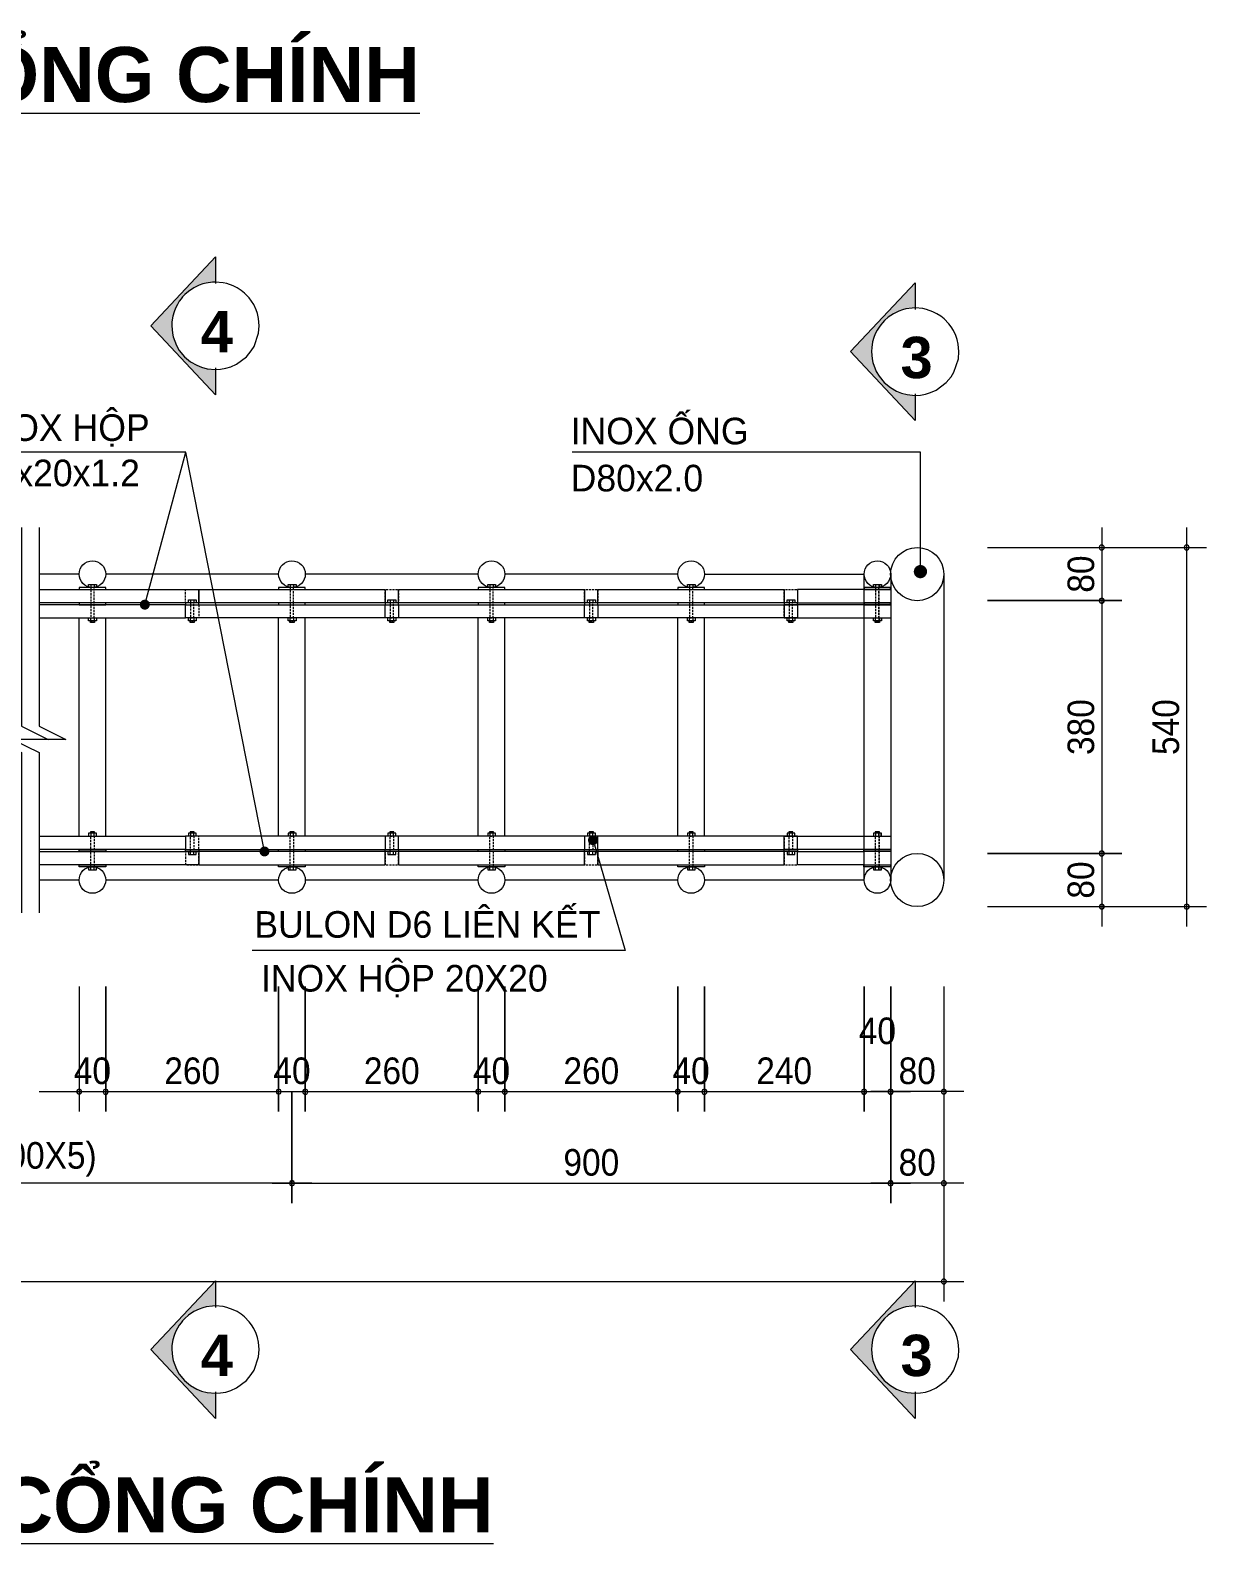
# Model space of a CAD drawing. Header units: millimetres. Extents: x 3688 to 22843, y 1964 to 12296.
# Drawn here: x 5950 to 7735, y 7579 to 9881 of the extents above; entities that cross this region are included whole.
import ezdxf

# ---------------------------------------------------------------- set-up
doc = ezdxf.new("R2010")
doc.units = ezdxf.units.MM
doc.linetypes.add('IMPORT-HIDDEN _9_', pattern=[4.6875, 3.125, -1.5625])
for name, color, linetype, lineweight in [('CTL_CHI TIET CONG XEP INOX_dwg-1', 7, 'Continuous', 18), ('dim', 7, 'Continuous', 18), ('hatch', 7, 'Continuous', 18), ('KHUNG CAT', 7, 'Continuous', 18), ('KT', 7, 'Continuous', 18), ('MANH-1', 7, 'IMPORT-HIDDEN _9_', 18), ('MAT-CAT', 7, 'Continuous', 18), ('NET CAT', 7, 'Continuous', 18), ('NOITHAT', 7, 'Continuous', 18), ('Text', 7, 'Continuous', 18)]:
    doc.layers.add(name, color=color, linetype=linetype, lineweight=lineweight)
doc.styles.add('Arial', font='arial.ttf', dxfattribs={"width": 0.9, "height": 40.380656})
doc.styles.add('VNI-Aptima', font='', dxfattribs={"height": 40.380656})
doc.styles.add('VNI-Helve_B', font='', dxfattribs={"height": 62.734234})
doc.styles.add('VNI-Helve_B_2', font='', dxfattribs={"height": 83.645646})
doc.styles.get('VNI-Aptima').set_extended_font_data('VNI-Aptima')
doc.styles.get('VNI-Helve_B').set_extended_font_data('VNI-Helve', bold=True)
doc.styles.get('VNI-Helve_B_2').set_extended_font_data('VNI-Helve', bold=True)

# ---------------------------------------------------------------- blocks, each defined once
blk = doc.blocks.new('CTL_CHI TIET CONG XEP INOX_dwg__DotSmall-2645543-CHI TIẾT CHUNG-CẤU TẠO CỔNG XẾP')
at = {"layer": 'dim'}
for start, end in [(0, 180), (180, 0)]:
    blk.add_arc((4502.1, 8270), 3.79, start, end, dxfattribs=at)
blk = doc.blocks.new('CTL_CHI TIET CONG XEP INOX_dwg__E2-2645546-CHI TIẾT CHUNG-CẤU TẠO CỔNG XẾP')
at = {"layer": 'KHUNG CAT', "flags": 128}
blk.add_lwpolyline([(7240.4, 7919.3), (7237.8, 7915.7), (7235, 7911.1), (7232.1, 7905.4), (7229.9, 7899.9), (7228.1, 7893.3), (7226.7, 7884.6), (7226.4, 7878.5), (7227.4, 7867.4), (7228.6, 7861.8), (7233.5, 7848.6), (7237.8, 7841.3), (7245.8, 7831.6), (7255, 7824), (7264.2, 7818.7), (7271.7, 7815.6), (7280.3, 7813.4), (7292.7, 7812.2), (7300.5, 7812.7), (7308.3, 7814.1), (7315.8, 7816.3), (7324.5, 7820.3), (7339.6, 7831.6), (7347.1, 7840.5), (7351.2, 7847.2), (7358.2, 7867.6), (7359.1, 7878.5), (7358.1, 7889.7), (7356.5, 7897), (7354.5, 7902.8), (7350.7, 7910.7), (7347.4, 7916.1), (7343.8, 7920.9), (7336.6, 7928.3), (7331.7, 7932.2), (7325.7, 7936.1), (7319.7, 7939.1), (7310.1, 7942.6), (7304.4, 7943.8), (7292.7, 7944.9), (7288.2, 7944.7), (7278.7, 7943.4), (7273.3, 7942), (7267.8, 7940), (7259.8, 7936.1), (7251.9, 7930.8), (7246.2, 7925.8), (7242.9, 7922.3)], close=True, dxfattribs=at)
blk = doc.blocks.new('CTL_CHI TIET CONG XEP INOX_dwg_mat cat 3-2645547-CHI TIẾT CHUNG-CẤU TẠO CỔNG XẾP')
at = {"layer": 'KHUNG CAT'}
blk.add_hatch(color=256, dxfattribs=at).paths.add_polyline_path([(7292.7, 7774), (7292.7, 7812.3), (7275.6, 7814.6), (7259, 7821.7), (7245.9, 7831.7), (7235.4, 7845.4), (7228.8, 7861.4), (7226.5, 7878.5), (7228.8, 7895.7), (7235.4, 7911.6), (7245.9, 7925.3), (7259.6, 7935.9), (7275.6, 7942.5), (7292.7, 7944.7), (7292.7, 7983.1), (7194.5, 7878.5), (7247.9, 7821.7)])
at = {"layer": 'KHUNG CAT', "flags": 128}
blk.add_lwpolyline([(7292.7, 7814.5), (7292.7, 7774), (7194.5, 7878.5), (7292.7, 7983.1), (7292.7, 7942.6)], dxfattribs=at)
blk.add_blockref('CTL_CHI TIET CONG XEP INOX_dwg__E2-2645546-CHI TIẾT CHUNG-CẤU TẠO CỔNG XẾP', (0, 0))
blk = doc.blocks.new('CTL_CHI TIET CONG XEP INOX_dwg-2643804-CHI TIẾT CHUNG-CẤU TẠO CỔNG XẾP')
at = {"layer": 'Text'}
for points in [[(7300.6, 9049.1), (7303.2, 9049.5), (7305.7, 9050.5), (7307.7, 9052.1), (7309.3, 9054.2), (7310.4, 9056.6), (7310.7, 9059.2), (7310.4, 9061.9), (7309.3, 9064.3), (7307.7, 9066.4), (7305.7, 9068), (7303.2, 9069), (7300.6, 9069.3), (7298, 9069), (7295.6, 9068), (7293.5, 9066.4), (7291.9, 9064.3), (7290.9, 9061.9), (7290.5, 9059.2), (7290.9, 9056.6), (7291.9, 9054.2), (7293.5, 9052.1), (7295.6, 9050.5), (7298, 9049.5)], [(6123.5, 9001.5), (6125.5, 9001.8), (6127.3, 9002.5), (6128.9, 9003.7), (6130.1, 9005.3), (6130.8, 9007.1), (6131.1, 9009.1), (6130.8, 9011.1), (6130.1, 9012.9), (6128.9, 9014.5), (6127.3, 9015.7), (6125.5, 9016.4), (6123.5, 9016.7), (6121.6, 9016.4), (6119.7, 9015.7), (6118.2, 9014.5), (6117, 9012.9), (6116.2, 9011.1), (6116, 9009.1), (6116.2, 9007.1), (6117, 9005.3), (6118.2, 9003.7), (6119.7, 9002.5), (6121.6, 9001.8)], [(6803.7, 8644.1), (6805.6, 8644.3), (6807.5, 8645.1), (6809, 8646.3), (6810.2, 8647.9), (6811, 8649.7), (6811.2, 8651.7), (6811, 8653.6), (6810.2, 8655.4), (6809, 8657), (6807.5, 8658.2), (6805.6, 8659), (6803.7, 8659.2), (6801.7, 8659), (6799.9, 8658.2), (6798.3, 8657), (6797.1, 8655.4), (6796.4, 8653.6), (6796.1, 8651.7), (6796.4, 8649.7), (6797.1, 8647.9), (6798.3, 8646.3), (6799.9, 8645.1), (6801.7, 8644.3)], [(6305.2, 8627), (6307.2, 8627.3), (6309, 8628), (6310.6, 8629.2), (6311.8, 8630.8), (6312.5, 8632.6), (6312.8, 8634.6), (6312.5, 8636.5), (6311.6, 8638.5), (6310.6, 8639.9), (6309, 8641.1), (6307.2, 8641.9), (6305.2, 8642.1), (6303.2, 8641.9), (6301.4, 8641.1), (6299.9, 8639.9), (6298.6, 8638.4), (6297.9, 8636.5), (6297.6, 8634.6), (6297.9, 8632.6), (6298.6, 8630.8), (6299.9, 8629.2), (6301.4, 8628), (6303.2, 8627.3)]]:
    blk.add_hatch(color=256, dxfattribs=at).paths.add_polyline_path(points)
at = {"layer": 'dim'}
for p, q in [((7575.9, 9126.2), (7575.9, 8984.9)), ((7704.8, 8520.5), (7704.8, 9126.2)), ((7575.9, 9045.4), (7575.9, 8601.3)), ((7575.9, 8661.8), (7575.9, 8520.5)), ((6023.8, 8429.5), (6023.8, 8239.7)), ((7336.2, 8429.5), (7336.2, 8239.7)), ((7336.2, 8292.2), (7336.2, 8100.7)), ((6033.9, 8270), (6357, 8270)), ((6336.8, 8270), (6659.8, 8270)), ((6639.7, 8270), (6962.7, 8270)), ((6942.5, 8270), (7245.4, 8270)), ((7184.8, 8270), (7285.7, 8270)), ((7366.5, 8270), (7225.2, 8270)), ((6377.2, 8131), (5400.6, 8131)), ((6316.6, 8131), (7285.7, 8131)), ((7366.5, 8131), (7225.2, 8131)), ((7336.2, 8131), (7336.2, 7951.5)), ((4363.7, 7981.8), (6229.6, 7981.8)), ((6229.9, 7981.8), (6230.8, 7981.8)), ((6230.8, 7981.8), (7291.5, 7981.8)), ((7291.8, 7981.8), (7292.7, 7981.8)), ((7292.7, 7981.8), (7366.5, 7981.8))]:
    blk.add_line(p, q, dxfattribs=at)
at = {"layer": 'dim', "flags": 128}
for points in [[(7402.3, 9095.9), (7606.2, 9095.9), (7735, 9095.9)], [(7402.3, 8550.8), (7606.2, 8550.8), (7735, 8550.8)], [(7255.5, 8292.2), (7255.5, 8100.7), (7255.5, 8252.3)], [(5963.3, 8270), (6023.8, 8270), (6064.2, 8270), (6124.8, 8270)], [(6266.1, 8270), (6326.7, 8270), (6367.1, 8270), (6427.7, 8270)], [(6569, 8270), (6629.6, 8270), (6669.9, 8270), (6730.5, 8270)], [(6871.8, 8270), (6932.4, 8270), (6972.8, 8270), (7033.4, 8270)]]:
    blk.add_lwpolyline(points, dxfattribs=at)
for points in [[(7606.2, 9015.2), (7402.3, 9015.2)], [(7606.2, 8631.5), (7402.3, 8631.5)], [(6064.2, 8239.7), (6064.2, 8429.5)], [(6326.7, 8239.7), (6326.7, 8429.5)], [(6367.1, 8239.7), (6367.1, 8429.5)], [(6629.6, 8239.7), (6629.6, 8429.5)], [(6669.9, 8239.7), (6669.9, 8429.5)], [(6932.4, 8239.7), (6932.4, 8429.5)], [(6972.8, 8239.7), (6972.8, 8429.5)], [(7215.1, 8239.7), (7215.1, 8429.5)], [(7255.5, 8239.7), (7255.5, 8429.5)], [(6346.9, 8100.7), (6346.9, 8270)]]:
    blk.add_lwpolyline(points, close=True, dxfattribs=at)
at = {"layer": 'hatch'}
for p, q in [((6041.5, 9039.8), (6041.5, 9035.3)), ((6046.6, 9039.8), (6046.6, 9035.3)), ((6344.4, 9039.8), (6344.4, 9035.3)), ((6349.4, 9039.8), (6349.4, 9035.3)), ((6647.2, 9039.8), (6647.2, 9035.3)), ((6652.3, 9039.8), (6652.3, 9035.3)), ((6950.1, 9039.8), (6950.1, 9035.3)), ((6955.1, 9039.8), (6955.1, 9035.3)), ((7232.5, 9039.8), (7232.5, 9035.3)), ((7232.7, 9039.8), (7232.7, 9035.3)), ((7237.5, 9039.8), (7237.5, 9035.3)), ((7237.8, 9039.8), (7237.8, 9035.3)), ((6192.9, 9016.6), (6192.9, 9012.1)), ((6198, 9016.6), (6198, 9012.1)), ((6495.8, 9016.6), (6495.8, 9012.1)), ((6500.8, 9016.6), (6500.8, 9012.1)), ((6798.6, 9016.6), (6798.6, 9012.1)), ((6803.7, 9016.6), (6803.7, 9012.1)), ((7101.5, 9016.6), (7101.5, 9012.1)), ((7106.5, 9016.6), (7106.5, 9012.1)), ((6192.9, 8630.1), (6192.9, 8634.6)), ((6198, 8630.1), (6198, 8634.6)), ((6495.8, 8630.1), (6495.8, 8634.6)), ((6500.8, 8630.1), (6500.8, 8634.6)), ((6798.6, 8630.1), (6798.6, 8634.6)), ((6803.7, 8630.1), (6803.7, 8634.6)), ((7101.5, 8630.1), (7101.5, 8634.6)), ((7106.5, 8630.1), (7106.5, 8634.6)), ((7214.8, 8634.6), (7214.8, 8637.6)), ((6041.5, 8606.9), (6041.5, 8611.4)), ((6046.6, 8606.9), (6046.6, 8611.4)), ((6344.4, 8606.9), (6344.4, 8611.4)), ((6349.4, 8606.9), (6349.4, 8611.4)), ((6647.2, 8606.9), (6647.2, 8611.4)), ((6652.3, 8606.9), (6652.3, 8611.4)), ((6950.1, 8606.9), (6950.1, 8611.4)), ((6955.1, 8606.9), (6955.1, 8611.4)), ((7232.5, 8606.9), (7232.5, 8611.4)), ((7232.7, 8606.9), (7232.7, 8611.4)), ((7237.5, 8606.9), (7237.5, 8611.4)), ((7237.8, 8606.9), (7237.8, 8611.4))]:
    blk.add_line(p, q, dxfattribs=at)
at = {"layer": 'hatch', "flags": 128}
for points in [[(6064.2, 9035.3), (6023.8, 9035.3), (6023.8, 9032.3), (6064.2, 9032.3)], [(6050.2, 9035.3), (6038.3, 9035.3), (6038.3, 9039.8), (6050.2, 9039.8)], [(6367.1, 9035.3), (6326.7, 9035.3), (6326.7, 9032.3), (6367.1, 9032.3)], [(6353.1, 9035.3), (6341.2, 9035.3), (6341.2, 9039.8), (6353.1, 9039.8)], [(6669.9, 9035.3), (6629.6, 9035.3), (6629.6, 9032.3), (6669.9, 9032.3)], [(6655.9, 9035.3), (6644.1, 9035.3), (6644.1, 9039.8), (6655.9, 9039.8)], [(6972.8, 9035.3), (6932.4, 9035.3), (6932.4, 9032.3), (6972.8, 9032.3)], [(6958.8, 9035.3), (6946.9, 9035.3), (6946.9, 9039.8), (6958.8, 9039.8)], [(7255.2, 9035.3), (7214.8, 9035.3), (7214.8, 9032.3), (7255.2, 9032.3)], [(7255.5, 9035.3), (7215.1, 9035.3), (7215.1, 9032.3), (7255.5, 9032.3)], [(7241.2, 9035.3), (7229.3, 9035.3), (7229.3, 9039.8), (7241.2, 9039.8)], [(7241.4, 9035.3), (7229.6, 9035.3), (7229.6, 9039.8), (7241.4, 9039.8)], [(6064.2, 9012.1), (6023.8, 9012.1), (6023.8, 9009.1), (6064.2, 9009.1)], [(6205.5, 9012.1), (6185.3, 9012.1), (6185.3, 9009.1), (6205.5, 9009.1)], [(6201.6, 9012.1), (6189.7, 9012.1), (6189.7, 9016.6), (6201.6, 9016.6)], [(6367.1, 9012.1), (6326.7, 9012.1), (6326.7, 9009.1), (6367.1, 9009.1)], [(6508.4, 9012.1), (6488.2, 9012.1), (6488.2, 9009.1), (6508.4, 9009.1)], [(6504.5, 9012.1), (6492.6, 9012.1), (6492.6, 9016.6), (6504.5, 9016.6)], [(6669.9, 9012.1), (6629.6, 9012.1), (6629.6, 9009.1), (6669.9, 9009.1)], [(6811.2, 9012.1), (6791, 9012.1), (6791, 9009.1), (6811.2, 9009.1)], [(6807.3, 9012.1), (6795.4, 9012.1), (6795.4, 9016.6), (6807.3, 9016.6)], [(6972.8, 9012.1), (6932.4, 9012.1), (6932.4, 9009.1), (6972.8, 9009.1)], [(7114.1, 9012.1), (7093.9, 9012.1), (7093.9, 9009.1), (7114.1, 9009.1)], [(7110.2, 9012.1), (7098.3, 9012.1), (7098.3, 9016.6), (7110.2, 9016.6)], [(7255.2, 9012.1), (7214.8, 9012.1), (7214.8, 9009.1), (7255.2, 9009.1)], [(7255.5, 9012.1), (7215.1, 9012.1), (7215.1, 9009.1), (7255.5, 9009.1)], [(6064.2, 8634.6), (6023.8, 8634.6), (6023.8, 8637.6), (6064.2, 8637.6)], [(6205.5, 8634.6), (6185.3, 8634.6), (6185.3, 8637.6), (6205.5, 8637.6)], [(6201.6, 8634.6), (6189.7, 8634.6), (6189.7, 8630.1), (6201.6, 8630.1)], [(6367.1, 8634.6), (6326.7, 8634.6), (6326.7, 8637.6), (6367.1, 8637.6)], [(6508.4, 8634.6), (6488.2, 8634.6), (6488.2, 8637.6), (6508.4, 8637.6)], [(6504.5, 8634.6), (6492.6, 8634.6), (6492.6, 8630.1), (6504.5, 8630.1)], [(6669.9, 8634.6), (6629.6, 8634.6), (6629.6, 8637.6), (6669.9, 8637.6)], [(6811.2, 8634.6), (6791, 8634.6), (6791, 8637.6), (6811.2, 8637.6)], [(6807.3, 8634.6), (6795.4, 8634.6), (6795.4, 8630.1), (6807.3, 8630.1)], [(6972.8, 8634.6), (6932.4, 8634.6), (6932.4, 8637.6), (6972.8, 8637.6)], [(7114.1, 8634.6), (7093.9, 8634.6), (7093.9, 8637.6), (7114.1, 8637.6)], [(7110.2, 8634.6), (7098.3, 8634.6), (7098.3, 8630.1), (7110.2, 8630.1)], [(7255.5, 8634.6), (7215.1, 8634.6), (7215.1, 8637.6), (7255.5, 8637.6)], [(6064.2, 8611.4), (6023.8, 8611.4), (6023.8, 8614.4), (6064.2, 8614.4)], [(6050.2, 8611.4), (6038.3, 8611.4), (6038.3, 8606.9), (6050.2, 8606.9)], [(6367.1, 8611.4), (6326.7, 8611.4), (6326.7, 8614.4), (6367.1, 8614.4)], [(6353.1, 8611.4), (6341.2, 8611.4), (6341.2, 8606.9), (6353.1, 8606.9)], [(6669.9, 8611.4), (6629.6, 8611.4), (6629.6, 8614.4), (6669.9, 8614.4)], [(6655.9, 8611.4), (6644.1, 8611.4), (6644.1, 8606.9), (6655.9, 8606.9)], [(6972.8, 8611.4), (6932.4, 8611.4), (6932.4, 8614.4), (6972.8, 8614.4)], [(6958.8, 8611.4), (6946.9, 8611.4), (6946.9, 8606.9), (6958.8, 8606.9)], [(7255.2, 8611.4), (7214.8, 8611.4), (7214.8, 8614.4), (7255.2, 8614.4)], [(7255.5, 8611.4), (7215.1, 8611.4), (7215.1, 8614.4), (7255.5, 8614.4)], [(7241.2, 8611.4), (7229.3, 8611.4), (7229.3, 8606.9), (7241.2, 8606.9)], [(7241.4, 8611.4), (7229.6, 8611.4), (7229.6, 8606.9), (7241.4, 8606.9)]]:
    blk.add_lwpolyline(points, close=True, dxfattribs=at)
at = {"layer": 'KHUNG CAT', "flags": 128}
for points in [[(5936.4, 9126), (5936.4, 8824.9), (5976.8, 8804.7), (5896, 8804.7), (5936.4, 8784.5), (5936.4, 8541.4)], [(5963.3, 9126), (5963.3, 8824.9), (6003.7, 8804.7), (5922.9, 8804.7), (5963.3, 8784.5), (5963.3, 8541.4)]]:
    blk.add_lwpolyline(points, dxfattribs=at)
at = {"layer": 'MANH-1', "flags": 128}
for points in [[(6046.6, 9035.3), (6041.5, 9035.3), (6041.5, 8988.9), (6046.6, 8988.9)], [(6205.5, 9012.1), (6185.3, 9012.1), (6185.3, 9032.3), (6205.5, 9032.3)], [(6349.4, 9035.3), (6344.4, 9035.3), (6344.4, 8988.9), (6349.4, 8988.9)], [(6508.4, 9012.1), (6488.2, 9012.1), (6488.2, 9032.3), (6508.4, 9032.3)], [(6652.3, 9035.3), (6647.2, 9035.3), (6647.2, 8988.9), (6652.3, 8988.9)], [(6811.2, 9012.1), (6791, 9012.1), (6791, 9032.3), (6811.2, 9032.3)], [(6955.1, 9035.3), (6950.1, 9035.3), (6950.1, 8988.9), (6955.1, 8988.9)], [(7114.1, 9012.1), (7093.9, 9012.1), (7093.9, 9032.3), (7114.1, 9032.3)], [(7237.5, 9035.3), (7232.5, 9035.3), (7232.5, 8988.9), (7237.5, 8988.9)], [(7237.8, 9035.3), (7232.7, 9035.3), (7232.7, 8988.9), (7237.8, 8988.9)], [(6205.5, 8988.9), (6185.3, 8988.9), (6185.3, 9009.1), (6205.5, 9009.1)], [(6198, 9012.1), (6192.9, 9012.1), (6192.9, 8988.9), (6198, 8988.9)], [(6508.4, 8988.9), (6488.2, 8988.9), (6488.2, 9009.1), (6508.4, 9009.1)], [(6500.8, 9012.1), (6495.8, 9012.1), (6495.8, 8988.9), (6500.8, 8988.9)], [(6811.2, 8988.9), (6791, 8988.9), (6791, 9009.1), (6811.2, 9009.1)], [(6803.7, 9012.1), (6798.6, 9012.1), (6798.6, 8988.9), (6803.7, 8988.9)], [(7114.1, 8988.9), (7093.9, 8988.9), (7093.9, 9009.1), (7114.1, 9009.1)], [(7106.5, 9012.1), (7101.5, 9012.1), (7101.5, 8988.9), (7106.5, 8988.9)], [(6046.6, 8611.4), (6041.5, 8611.4), (6041.5, 8657.8), (6046.6, 8657.8)], [(6205.5, 8657.8), (6185.3, 8657.8), (6185.3, 8637.6), (6205.5, 8637.6)], [(6198, 8634.6), (6192.9, 8634.6), (6192.9, 8657.8), (6198, 8657.8)], [(6349.4, 8611.4), (6344.4, 8611.4), (6344.4, 8657.8), (6349.4, 8657.8)], [(6508.4, 8657.8), (6488.2, 8657.8), (6488.2, 8637.6), (6508.4, 8637.6)], [(6500.8, 8634.6), (6495.8, 8634.6), (6495.8, 8657.8), (6500.8, 8657.8)], [(6652.3, 8611.4), (6647.2, 8611.4), (6647.2, 8657.8), (6652.3, 8657.8)], [(6811.2, 8657.8), (6791, 8657.8), (6791, 8637.6), (6811.2, 8637.6)], [(6803.7, 8634.6), (6798.6, 8634.6), (6798.6, 8657.8), (6803.7, 8657.8)], [(6955.1, 8611.4), (6950.1, 8611.4), (6950.1, 8657.8), (6955.1, 8657.8)], [(7114.1, 8657.8), (7093.9, 8657.8), (7093.9, 8637.6), (7114.1, 8637.6)], [(7106.5, 8634.6), (7101.5, 8634.6), (7101.5, 8657.8), (7106.5, 8657.8)], [(7237.5, 8611.4), (7232.5, 8611.4), (7232.5, 8657.8), (7237.5, 8657.8)], [(7237.8, 8611.4), (7232.7, 8611.4), (7232.7, 8657.8), (7237.8, 8657.8)], [(6205.5, 8634.6), (6185.3, 8634.6), (6185.3, 8614.4), (6205.5, 8614.4)], [(6508.4, 8634.6), (6488.2, 8634.6), (6488.2, 8614.4), (6508.4, 8614.4)], [(6811.2, 8634.6), (6791, 8634.6), (6791, 8614.4), (6811.2, 8614.4)], [(7114.1, 8634.6), (7093.9, 8634.6), (7093.9, 8614.4), (7114.1, 8614.4)]]:
    blk.add_lwpolyline(points, close=True, dxfattribs=at)
at = {"layer": 'MAT-CAT'}
for p, q in [((6023.8, 9055.5), (5963.3, 9055.5)), ((6326.7, 9055.5), (6064.2, 9055.5)), ((6629.6, 9055.5), (6367.1, 9055.5)), ((6932.4, 9055.5), (6669.9, 9055.5)), ((6972.8, 9055.5), (7215.1, 9055.5)), ((7214.8, 9055.5), (7214.8, 8591.2)), ((7255.5, 9055.5), (7255.5, 8591.2)), ((7336.2, 9055.5), (7336.2, 8591.2)), ((6023.8, 8657.8), (6023.8, 8988.9)), ((6064.2, 8657.8), (6064.2, 8988.9)), ((6326.7, 8657.8), (6326.7, 8988.9)), ((6367.1, 8657.8), (6367.1, 8988.9)), ((6629.6, 8657.8), (6629.6, 8988.9)), ((6669.9, 8657.8), (6669.9, 8988.9)), ((6932.4, 8657.8), (6932.4, 8988.9)), ((6972.8, 8657.8), (6972.8, 8988.9)), ((6023.8, 8591.2), (5963.3, 8591.2)), ((6326.7, 8591.2), (6064.2, 8591.2)), ((6629.6, 8591.2), (6367.1, 8591.2)), ((6932.4, 8591.2), (6669.9, 8591.2)), ((7215.1, 8591.2), (6972.8, 8591.2))]:
    blk.add_line(p, q, dxfattribs=at)
at = {"layer": 'MAT-CAT', "flags": 128}
for points in [[(5963.3, 9032.3), (6205.5, 9032.3), (6488.2, 9032.3), (6488.2, 9012.1), (6205.5, 9012.1), (6205.5, 9032.3), (6205.5, 9012.1), (5963.3, 9012.1)], [(7255.5, 9032.3), (7114.1, 9032.3), (7114.1, 9012.1), (7255.5, 9012.1)], [(5963.3, 8988.9), (6185.3, 8988.9), (6185.3, 9009.1), (6508.4, 9009.1), (6508.4, 8988.9), (6185.3, 8988.9), (6185.3, 9009.1), (5963.3, 9009.1)], [(7255.5, 9009.1), (7093.9, 9009.1), (7093.9, 8988.9), (7255.5, 8988.9)], [(5963.3, 8657.8), (6185.3, 8657.8), (6185.3, 8637.6), (6508.4, 8637.6), (6508.4, 8657.8), (6185.3, 8657.8), (6185.3, 8637.6), (5963.3, 8637.6)], [(5963.3, 8634.6), (6205.5, 8634.6), (6205.5, 8614.4), (6488.2, 8614.4), (6488.2, 8634.6), (6205.5, 8634.6), (6205.5, 8614.4), (5963.3, 8614.4)], [(7214.8, 8614.4), (7114.1, 8614.4), (7114.1, 8634.6), (7214.8, 8634.6)]]:
    blk.add_lwpolyline(points, dxfattribs=at)
for points in [[(6508.4, 9032.3), (6791, 9032.3), (6791, 9012.1), (6508.4, 9012.1)], [(6811.2, 9032.3), (7093.9, 9032.3), (7093.9, 9012.1), (6811.2, 9012.1)], [(6488.2, 9009.1), (6811.2, 9009.1), (6811.2, 8988.9), (6488.2, 8988.9)], [(6791, 9009.1), (7114.1, 9009.1), (7114.1, 8988.9), (6791, 8988.9)], [(6488.2, 8637.6), (6811.2, 8637.6), (6811.2, 8657.8), (6488.2, 8657.8)], [(6791, 8637.6), (7114.1, 8637.6), (7114.1, 8657.8), (6791, 8657.8)], [(7255.5, 8637.6), (7093.9, 8637.6), (7093.9, 8657.8), (7255.5, 8657.8)], [(6508.4, 8614.4), (6791, 8614.4), (6791, 8634.6), (6508.4, 8634.6)], [(6811.2, 8614.4), (7093.9, 8614.4), (7093.9, 8634.6), (6811.2, 8634.6)]]:
    blk.add_lwpolyline(points, close=True, dxfattribs=at)
at = {"layer": 'NET CAT'}
for centre, radius in [((7295.8, 9055.5), 40.4), ((6044, 9055.5), 20.2), ((6346.9, 9055.5), 20.2), ((6649.7, 9055.5), 20.2), ((6952.6, 9055.5), 20.2), ((7235.3, 9055.5), 20.2), ((7295.8, 8591.2), 40.4), ((6044, 8591.2), 20.2), ((6346.9, 8591.2), 20.2), ((6649.7, 8591.2), 20.2), ((6952.6, 8591.2), 20.2), ((7235.3, 8591.2), 20.2)]:
    blk.add_circle(centre, radius, dxfattribs=at)
at = {"layer": 'NOITHAT'}
for p, q in [((6047.2, 8984.5), (6041, 8984.5)), ((6198.6, 8984.5), (6192.4, 8984.5)), ((6350, 8984.5), (6343.8, 8984.5)), ((6501.4, 8984.5), (6495.2, 8984.5)), ((6652.9, 8984.5), (6646.7, 8984.5)), ((6804.3, 8984.5), (6798.1, 8984.5)), ((6955.7, 8984.5), (6949.5, 8984.5)), ((7107.1, 8984.5), (7100.9, 8984.5)), ((7238.2, 8984.5), (7231.9, 8984.5)), ((7238.4, 8984.5), (7232.2, 8984.5)), ((6047.2, 8662.2), (6041, 8662.2)), ((6198.6, 8662.2), (6192.4, 8662.2)), ((6350, 8662.2), (6343.8, 8662.2)), ((6501.4, 8662.2), (6495.2, 8662.2)), ((6652.9, 8662.2), (6646.7, 8662.2)), ((6804.3, 8662.2), (6798.1, 8662.2)), ((6955.7, 8662.2), (6949.5, 8662.2)), ((7107.1, 8662.2), (7100.9, 8662.2)), ((7238.2, 8662.2), (7231.9, 8662.2)), ((7238.4, 8662.2), (7232.2, 8662.2))]:
    blk.add_line(p, q, dxfattribs=at)
at = {"layer": 'NOITHAT', "flags": 128}
for points in [[(6046.6, 8988.9), (6046.6, 8984.5), (6044.6, 8984.5), (6044.6, 8982.2), (6041, 8982.2), (6041, 8984.5), (6038.3, 8984.5), (6038.3, 8988.9)], [(6050.2, 8988.9), (6050.2, 8984.5), (6047.2, 8984.5), (6047.2, 8982.2), (6042.7, 8982.2), (6042.7, 8984.5), (6041.5, 8984.5), (6041.5, 8988.9)], [(6198, 8988.9), (6198, 8984.5), (6196, 8984.5), (6196, 8982.2), (6192.4, 8982.2), (6192.4, 8984.5), (6189.7, 8984.5), (6189.7, 8988.9)], [(6201.6, 8988.9), (6201.6, 8984.5), (6198.6, 8984.5), (6198.6, 8982.2), (6194.1, 8982.2), (6194.1, 8984.5), (6192.9, 8984.5), (6192.9, 8988.9)], [(6349.4, 8988.9), (6349.4, 8984.5), (6347.5, 8984.5), (6347.5, 8982.2), (6343.8, 8982.2), (6343.8, 8984.5), (6341.2, 8984.5), (6341.2, 8988.9)], [(6353.1, 8988.9), (6353.1, 8984.5), (6350, 8984.5), (6350, 8982.2), (6345.5, 8982.2), (6345.5, 8984.5), (6344.4, 8984.5), (6344.4, 8988.9)], [(6500.8, 8988.9), (6500.8, 8984.5), (6498.9, 8984.5), (6498.9, 8982.2), (6495.2, 8982.2), (6495.2, 8984.5), (6492.6, 8984.5), (6492.6, 8988.9)], [(6504.5, 8988.9), (6504.5, 8984.5), (6501.4, 8984.5), (6501.4, 8982.2), (6496.9, 8982.2), (6496.9, 8984.5), (6495.8, 8984.5), (6495.8, 8988.9)], [(6652.3, 8988.9), (6652.3, 8984.5), (6650.3, 8984.5), (6650.3, 8982.2), (6646.7, 8982.2), (6646.7, 8984.5), (6644.1, 8984.5), (6644.1, 8988.9)], [(6655.9, 8988.9), (6655.9, 8984.5), (6652.9, 8984.5), (6652.9, 8982.2), (6648.4, 8982.2), (6648.4, 8984.5), (6647.2, 8984.5), (6647.2, 8988.9)], [(6803.7, 8988.9), (6803.7, 8984.5), (6801.7, 8984.5), (6801.7, 8982.2), (6798.1, 8982.2), (6798.1, 8984.5), (6795.4, 8984.5), (6795.4, 8988.9)], [(6807.3, 8988.9), (6807.3, 8984.5), (6804.3, 8984.5), (6804.3, 8982.2), (6799.8, 8982.2), (6799.8, 8984.5), (6798.6, 8984.5), (6798.6, 8988.9)], [(6955.1, 8988.9), (6955.1, 8984.5), (6953.2, 8984.5), (6953.2, 8982.2), (6949.5, 8982.2), (6949.5, 8984.5), (6946.9, 8984.5), (6946.9, 8988.9)], [(6958.8, 8988.9), (6958.8, 8984.5), (6955.7, 8984.5), (6955.7, 8982.2), (6951.2, 8982.2), (6951.2, 8984.5), (6950.1, 8984.5), (6950.1, 8988.9)], [(7106.5, 8988.9), (7106.5, 8984.5), (7104.6, 8984.5), (7104.6, 8982.2), (7100.9, 8982.2), (7100.9, 8984.5), (7098.3, 8984.5), (7098.3, 8988.9)], [(7110.2, 8988.9), (7110.2, 8984.5), (7107.1, 8984.5), (7107.1, 8982.2), (7102.6, 8982.2), (7102.6, 8984.5), (7101.5, 8984.5), (7101.5, 8988.9)], [(7237.5, 8988.9), (7237.5, 8984.5), (7235.6, 8984.5), (7235.6, 8982.2), (7231.9, 8982.2), (7231.9, 8984.5), (7229.3, 8984.5), (7229.3, 8988.9)], [(7237.8, 8988.9), (7237.8, 8984.5), (7235.8, 8984.5), (7235.8, 8982.2), (7232.2, 8982.2), (7232.2, 8984.5), (7229.6, 8984.5), (7229.6, 8988.9)], [(7241.2, 8988.9), (7241.2, 8984.5), (7238.2, 8984.5), (7238.2, 8982.2), (7233.7, 8982.2), (7233.7, 8984.5), (7232.5, 8984.5), (7232.5, 8988.9)], [(7241.4, 8988.9), (7241.4, 8984.5), (7238.4, 8984.5), (7238.4, 8982.2), (7233.9, 8982.2), (7233.9, 8984.5), (7232.7, 8984.5), (7232.7, 8988.9)], [(6046.6, 8657.8), (6046.6, 8662.2), (6044.6, 8662.2), (6044.6, 8664.5), (6041, 8664.5), (6041, 8662.2), (6038.3, 8662.2), (6038.3, 8657.8)], [(6050.2, 8657.8), (6050.2, 8662.2), (6047.2, 8662.2), (6047.2, 8664.5), (6042.7, 8664.5), (6042.7, 8662.2), (6041.5, 8662.2), (6041.5, 8657.8)], [(6198, 8657.8), (6198, 8662.2), (6196, 8662.2), (6196, 8664.5), (6192.4, 8664.5), (6192.4, 8662.2), (6189.7, 8662.2), (6189.7, 8657.8)], [(6201.6, 8657.8), (6201.6, 8662.2), (6198.6, 8662.2), (6198.6, 8664.5), (6194.1, 8664.5), (6194.1, 8662.2), (6192.9, 8662.2), (6192.9, 8657.8)], [(6349.4, 8657.8), (6349.4, 8662.2), (6347.5, 8662.2), (6347.5, 8664.5), (6343.8, 8664.5), (6343.8, 8662.2), (6341.2, 8662.2), (6341.2, 8657.8)], [(6353.1, 8657.8), (6353.1, 8662.2), (6350, 8662.2), (6350, 8664.5), (6345.5, 8664.5), (6345.5, 8662.2), (6344.4, 8662.2), (6344.4, 8657.8)], [(6500.8, 8657.8), (6500.8, 8662.2), (6498.9, 8662.2), (6498.9, 8664.5), (6495.2, 8664.5), (6495.2, 8662.2), (6492.6, 8662.2), (6492.6, 8657.8)], [(6504.5, 8657.8), (6504.5, 8662.2), (6501.4, 8662.2), (6501.4, 8664.5), (6496.9, 8664.5), (6496.9, 8662.2), (6495.8, 8662.2), (6495.8, 8657.8)], [(6652.3, 8657.8), (6652.3, 8662.2), (6650.3, 8662.2), (6650.3, 8664.5), (6646.7, 8664.5), (6646.7, 8662.2), (6644.1, 8662.2), (6644.1, 8657.8)], [(6655.9, 8657.8), (6655.9, 8662.2), (6652.9, 8662.2), (6652.9, 8664.5), (6648.4, 8664.5), (6648.4, 8662.2), (6647.2, 8662.2), (6647.2, 8657.8)], [(6803.7, 8657.8), (6803.7, 8662.2), (6801.7, 8662.2), (6801.7, 8664.5), (6798.1, 8664.5), (6798.1, 8662.2), (6795.4, 8662.2), (6795.4, 8657.8)], [(6807.3, 8657.8), (6807.3, 8662.2), (6804.3, 8662.2), (6804.3, 8664.5), (6799.8, 8664.5), (6799.8, 8662.2), (6798.6, 8662.2), (6798.6, 8657.8)], [(6955.1, 8657.8), (6955.1, 8662.2), (6953.2, 8662.2), (6953.2, 8664.5), (6949.5, 8664.5), (6949.5, 8662.2), (6946.9, 8662.2), (6946.9, 8657.8)], [(6958.8, 8657.8), (6958.8, 8662.2), (6955.7, 8662.2), (6955.7, 8664.5), (6951.2, 8664.5), (6951.2, 8662.2), (6950.1, 8662.2), (6950.1, 8657.8)], [(7106.5, 8657.8), (7106.5, 8662.2), (7104.6, 8662.2), (7104.6, 8664.5), (7100.9, 8664.5), (7100.9, 8662.2), (7098.3, 8662.2), (7098.3, 8657.8)], [(7110.2, 8657.8), (7110.2, 8662.2), (7107.1, 8662.2), (7107.1, 8664.5), (7102.6, 8664.5), (7102.6, 8662.2), (7101.5, 8662.2), (7101.5, 8657.8)], [(7237.5, 8657.8), (7237.5, 8662.2), (7235.6, 8662.2), (7235.6, 8664.5), (7231.9, 8664.5), (7231.9, 8662.2), (7229.3, 8662.2), (7229.3, 8657.8)], [(7237.8, 8657.8), (7237.8, 8662.2), (7235.8, 8662.2), (7235.8, 8664.5), (7232.2, 8664.5), (7232.2, 8662.2), (7229.6, 8662.2), (7229.6, 8657.8)], [(7241.2, 8657.8), (7241.2, 8662.2), (7238.2, 8662.2), (7238.2, 8664.5), (7233.7, 8664.5), (7233.7, 8662.2), (7232.5, 8662.2), (7232.5, 8657.8)], [(7241.4, 8657.8), (7241.4, 8662.2), (7238.4, 8662.2), (7238.4, 8664.5), (7233.9, 8664.5), (7233.9, 8662.2), (7232.7, 8662.2), (7232.7, 8657.8)]]:
    blk.add_lwpolyline(points, dxfattribs=at)
at = {"layer": 'Text'}
blk.add_line((6303.7, 8642), (6186, 9240.5), dxfattribs=at)
at = {"layer": 'Text', "flags": 128}
for points in [[(6125.5, 9016.4), (6186, 9240.5), (5879.4, 9240.5)], [(7300.6, 9069.3), (7300.6, 9240.5), (6772.1, 9240.5)], [(6805.8, 8644.4), (6852.5, 8484.2), (6286.6, 8484.2)]]:
    blk.add_lwpolyline(points, dxfattribs=at)
for name, p in [('CTL_CHI TIET CONG XEP INOX_dwg_mat cat 3-2645547-CHI TIẾT CHUNG-CẤU TẠO CỔNG XẾP', (-1061.9, 1553.8)), ('CTL_CHI TIET CONG XEP INOX_dwg_mat cat 3-2645547-CHI TIẾT CHUNG-CẤU TẠO CỔNG XẾP', (0, 1514.6)), ('CTL_CHI TIET CONG XEP INOX_dwg__DotSmall-2645543-CHI TIẾT CHUNG-CẤU TẠO CỔNG XẾP', (1521.8, 0)), ('CTL_CHI TIET CONG XEP INOX_dwg__DotSmall-2645543-CHI TIẾT CHUNG-CẤU TẠO CỔNG XẾP', (1824.6, 0)), ('CTL_CHI TIET CONG XEP INOX_dwg__DotSmall-2645543-CHI TIẾT CHUNG-CẤU TẠO CỔNG XẾP', (1824.6, 0)), ('CTL_CHI TIET CONG XEP INOX_dwg__DotSmall-2645543-CHI TIẾT CHUNG-CẤU TẠO CỔNG XẾP', (2127.5, 0)), ('CTL_CHI TIET CONG XEP INOX_dwg__DotSmall-2645543-CHI TIẾT CHUNG-CẤU TẠO CỔNG XẾP', (2127.5, 0)), ('CTL_CHI TIET CONG XEP INOX_dwg__DotSmall-2645543-CHI TIẾT CHUNG-CẤU TẠO CỔNG XẾP', (2430.3, 0)), ('CTL_CHI TIET CONG XEP INOX_dwg__DotSmall-2645543-CHI TIẾT CHUNG-CẤU TẠO CỔNG XẾP', (2430.3, 0)), ('CTL_CHI TIET CONG XEP INOX_dwg__DotSmall-2645543-CHI TIẾT CHUNG-CẤU TẠO CỔNG XẾP', (2713, 0)), ('CTL_CHI TIET CONG XEP INOX_dwg__DotSmall-2645543-CHI TIẾT CHUNG-CẤU TẠO CỔNG XẾP', (2753.4, 0)), ('CTL_CHI TIET CONG XEP INOX_dwg__DotSmall-2645543-CHI TIẾT CHUNG-CẤU TẠO CỔNG XẾP', (2834.1, 0)), ('CTL_CHI TIET CONG XEP INOX_dwg__DotSmall-2645543-CHI TIẾT CHUNG-CẤU TẠO CỔNG XẾP', (1844.8, -139)), ('CTL_CHI TIET CONG XEP INOX_dwg__DotSmall-2645543-CHI TIẾT CHUNG-CẤU TẠO CỔNG XẾP', (2753.4, -139)), ('CTL_CHI TIET CONG XEP INOX_dwg__DotSmall-2645543-CHI TIẾT CHUNG-CẤU TẠO CỔNG XẾP', (2834.1, -139)), ('CTL_CHI TIET CONG XEP INOX_dwg_mat cat 3-2645547-CHI TIẾT CHUNG-CẤU TẠO CỔNG XẾP', (-1061.9, 0)), ('CTL_CHI TIET CONG XEP INOX_dwg_mat cat 3-2645547-CHI TIẾT CHUNG-CẤU TẠO CỔNG XẾP', (0, 0)), ('CTL_CHI TIET CONG XEP INOX_dwg__DotSmall-2645543-CHI TIẾT CHUNG-CẤU TẠO CỔNG XẾP', (2834.1, -288.2))]:
    blk.add_blockref(name, p)
for p, rotation in [((15845.8, 4593.8), 90), ((15974.7, 4593.8), 90), ((-694.1, 13517.2), 270), ((15845.8, 4513.1), 90), ((-694.1, 13133.6), 270), ((15845.8, 4129.5), 90), ((-694.1, 13052.9), 270), ((-565.2, 13052.9), 270), ((10566.3, 16539.9), 180), ((10566.3, 16539.9), 180), ((10869.2, 16539.9), 180), ((10869.2, 16539.9), 180), ((11172, 16539.9), 180), ((11172, 16539.9), 180), ((11474.9, 16539.9), 180), ((11474.9, 16539.9), 180), ((11717.2, 16539.9), 180), ((11757.5, 16539.9), 180), ((10849, 16400.9), 180), ((11757.5, 16400.9), 180)]:
    blk.add_blockref('CTL_CHI TIET CONG XEP INOX_dwg__DotSmall-2645543-CHI TIẾT CHUNG-CẤU TẠO CỔNG XẾP', p, dxfattribs=dict(rotation=rotation))
at = {"layer": 'dim', "char_height": 40.38, "attachment_point": 2, "rotation": 90, "line_spacing_factor": 0.941778, "style": 'Arial'}
for s, insert, width in [('80', (7523.9, 9055.5), 67.236), ('380', (7523.9, 8823.3), 100.854), ('540', (7652.8, 8823.3), 100.854), ('80', (7523.9, 8591.2), 67.236)]:
    blk.add_mtext(s, dxfattribs=dict(at, insert=insert, width=width))
at = {"layer": 'dim', "attachment_point": 2, "line_spacing_factor": 0.941778, "style": 'Arial'}
for s, insert, char_height, width in [('40', (7235.3, 8382.5), 40.38, 67.236), ('40', (6044, 8321.9), 40.38, 67.236), ('260', (6195.5, 8321.9), 40.38, 100.854), ('40', (6346.9, 8321.9), 40.38, 67.236), ('260', (6498.3, 8321.9), 40.38, 100.854), ('40', (6649.7, 8321.9), 40.38, 67.236), ('260', (6801.2, 8321.9), 40.38, 100.854), ('40', (6952.6, 8321.9), 40.38, 67.236), ('240', (7093.9, 8321.9), 40.38, 100.854), ('80', (7295.8, 8321.9), 40.38, 67.236), ('4500=(900X5)', (5888.9, 8193.5), 40.381, 383.64), ('900', (6801.2, 8182.9), 40.38, 100.854), ('80', (7295.8, 8182.9), 40.38, 67.236)]:
    blk.add_mtext(s, dxfattribs=dict(at, insert=insert, char_height=char_height, width=width))
at = {"layer": 'KHUNG CAT', "char_height": 62.734, "width": 57.922, "attachment_point": 2, "line_spacing_factor": 1.129267, "style": 'VNI-Helve_B'}
for s, insert in [('\\fVNI-Helve|b1|i0|c0|p2|;4', (6232.8, 9454.9)), ('\\fVNI-Helve|b1|i0|c0|p2|;3', (7294.8, 9415.7)), ('\\fVNI-Helve|b1|i0|c0|p2|;4', (6232.8, 7901.1)), ('\\fVNI-Helve|b1|i0|c0|p2|;3', (7294.8, 7901.1))]:
    blk.add_mtext(s, dxfattribs=dict(at, insert=insert))
at = {"layer": 'KT', "char_height": 83.646, "attachment_point": 1, "line_spacing_factor": 1.129267, "style": 'VNI-Helve_B_2'}
for s, insert, width in [('\\LMAËT ÑÖÙNG CÖÛA COÅNG CHÍNH', (4815.2, 9855.5), 2038.613), ('\\LMAËT BAÈNG CÖÛA COÅNG CHÍNH', (4939.7, 7684.8), 2036.497)]:
    blk.add_mtext(s, dxfattribs=dict(at, insert=insert, width=width))
at = {"layer": 'Text', "attachment_point": 1, "line_spacing_factor": 1.188941, "style": 'VNI-Aptima'}
for s, insert, char_height, width in [('INOX HOÄP', (5866.9, 9298), 40.38, 334.436), ('INOX OÁNG', (6769.8, 9292.8), 40.38, 350.51), ('20x20x1.2', (5866.9, 9229.2), 40.38, 331.325), ('D80x2.0', (6769.8, 9221.4), 40.38, 271.697), ('BULON D6 LIEÂN KEÁT', (6289.8, 8544), 40.381, 678.205), ('INOX HOÄP 20X20', (6299.8, 8462.3), 40.381, 558.43)]:
    blk.add_mtext(s, dxfattribs=dict(at, insert=insert, char_height=char_height, width=width))

msp = doc.modelspace()

# ---------------------------------------------------------------- block references
at = {"layer": 'CTL_CHI TIET CONG XEP INOX_dwg-1'}
msp.add_blockref('CTL_CHI TIET CONG XEP INOX_dwg-2643804-CHI TIẾT CHUNG-CẤU TẠO CỔNG XẾP', (0, 0), dxfattribs=at)

doc.saveas('drawing.dxf')
